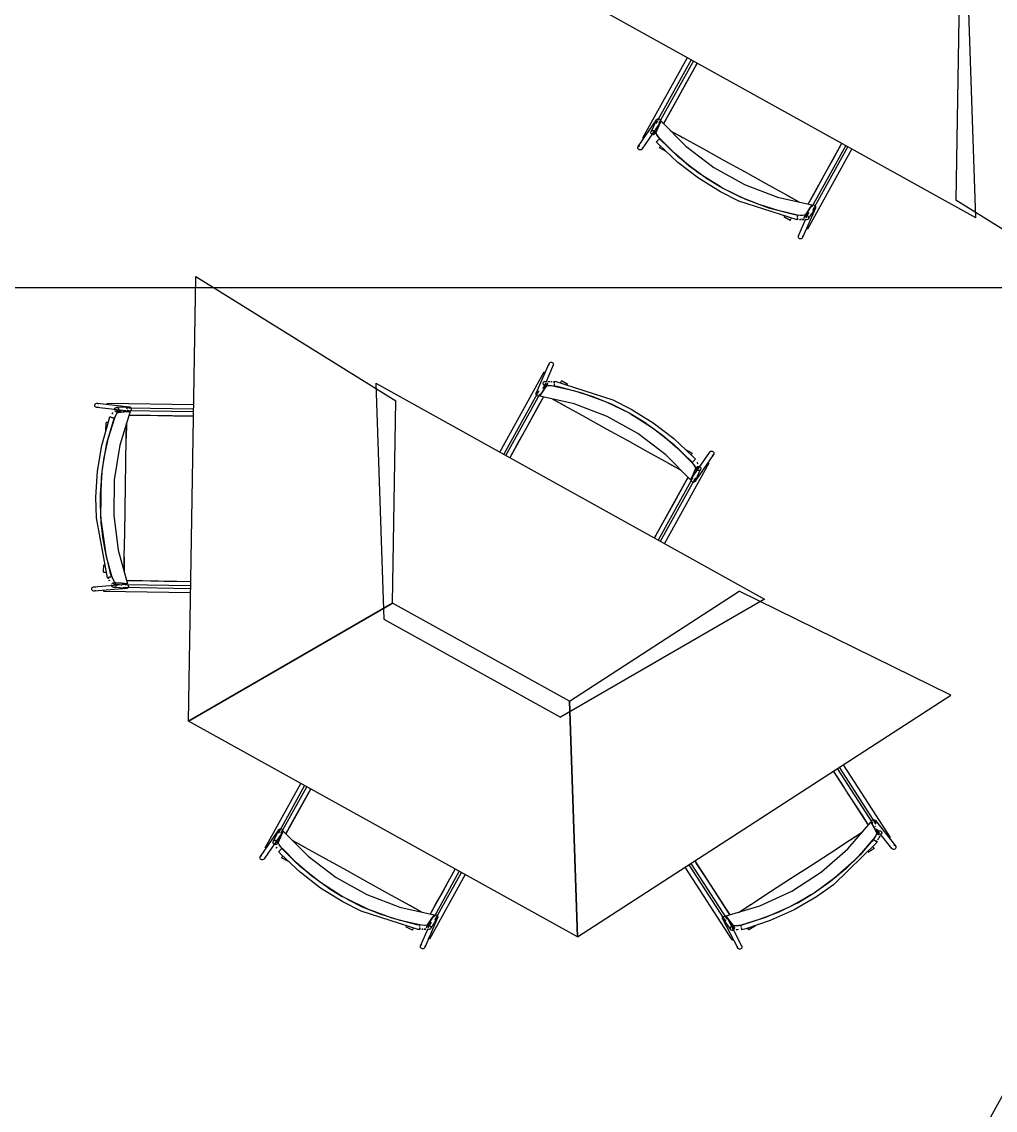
# Model space of a CAD drawing. Header units: metres. Extents: x 3.2 to 22.3, y 0.7 to 22.8.
# Drawn here: x 8.24 to 9.188, y 12.949 to 14.009 of the extents above; entities that cross this region are included whole.
import ezdxf

# ---------------------------------------------------------------- set-up
doc = ezdxf.new("R2010")
doc.units = ezdxf.units.M
for name, color, linetype in [('ARREDI', 9, 'Continuous'), ('PARETI_STRUTTURE', 7, 'Continuous'), ('PORTE_SCALE', 2, 'Continuous'), ('WAYFINDING_RIQUADRI', 7, 'Continuous')]:
    doc.layers.add(name, color=color, linetype=linetype)

msp = doc.modelspace()

# ---------------------------------------------------------------- linework, layer by layer
at = {"layer": 'ARREDI'}
for points in [[(9.352, 14.1468), (9.345, 13.7138), (9.15, 13.8351)], [(9.1697, 13.818), (8.7909, 14.0279), (8.9896, 14.1429)], [(9.1697, 13.818), (9.1618, 14.0474)], [(9.1532, 14.0319), (9.15, 13.8351)], [(8.8655, 13.9093), (8.8717, 13.9205), (8.8791, 13.9338), (8.8865, 13.9472), (8.8939, 13.9606), (8.8983, 13.9684)], [(8.8592, 13.9102), (8.8587, 13.9107), (8.8583, 13.9113), (8.8582, 13.912), (8.8583, 13.9128), (8.8586, 13.9132), (8.8586, 13.9132), (8.8587, 13.9134), (8.8593, 13.9139), (8.86, 13.9141)], [(8.86, 13.9141), (8.8608, 13.9141), (8.8614, 13.9138), (8.862, 13.9133), (8.8624, 13.9127), (8.8625, 13.9119)], [(8.8542, 13.8991), (8.8536, 13.8996), (8.8532, 13.9002), (8.8531, 13.9009), (8.8531, 13.901), (8.8532, 13.9016), (8.8533, 13.9018), (8.8536, 13.9023), (8.8542, 13.9027), (8.8549, 13.903)], [(8.8549, 13.903), (8.8557, 13.9029), (8.8564, 13.9027), (8.8569, 13.9022), (8.8573, 13.9016), (8.8574, 13.9008), (8.8574, 13.9008), (8.8573, 13.9001), (8.8572, 13.9), (8.8569, 13.8995)], [(8.8552, 13.8985), (8.8576, 13.904), (8.8582, 13.9053)], [(8.8582, 13.901), (8.8606, 13.9064), (8.863, 13.9118), (8.8871, 13.8875), (8.9144, 13.8668), (8.9444, 13.8502), (8.9764, 13.838), (9.0098, 13.8304), (9.0065, 13.8255), (9.0032, 13.8206), (9.0024, 13.8203), (9.0007, 13.8201), (8.9984, 13.8202), (8.996, 13.8206)], [(8.863, 13.9118), (8.8607, 13.9099)], [(8.8607, 13.9099), (8.863, 13.9118)], [(8.8717, 13.903), (8.884, 13.8962)], [(8.8717, 13.903), (8.8843, 13.896), (8.9044, 13.8849), (8.9246, 13.8737), (8.9448, 13.8625), (8.965, 13.8513), (8.9851, 13.8401), (8.9977, 13.8332)], [(8.8453, 13.8957), (8.8452, 13.8957), (8.8453, 13.8956), (8.8455, 13.8955), (8.846, 13.8952)], [(8.8466, 13.8949), (8.846, 13.8952)], [(8.8566, 13.8993), (8.8563, 13.899), (8.8556, 13.8988)], [(8.862, 13.8949), (8.8604, 13.8968), (8.8591, 13.8986), (8.8583, 13.9001), (8.8582, 13.901)], [(8.8619, 13.8949), (8.8603, 13.8968), (8.859, 13.8987), (8.8583, 13.9002), (8.8582, 13.901)], [(8.8585, 13.8921), (8.8583, 13.8919), (8.8583, 13.8919), (8.8584, 13.8919), (8.8586, 13.8921), (8.8594, 13.8929), (8.86, 13.8934), (8.8605, 13.8939)], [(8.8605, 13.8939), (8.861, 13.8943), (8.8614, 13.8946), (8.8615, 13.8948)], [(8.906, 13.8571), (8.8905, 13.8684), (8.8757, 13.8811), (8.862, 13.8949)], [(8.906, 13.8571), (8.8905, 13.8683), (8.8757, 13.881), (8.862, 13.8948)], [(8.8429, 13.8839), (8.8421, 13.8839), (8.8414, 13.8842), (8.8409, 13.8847), (8.8405, 13.8853), (8.8404, 13.8861), (8.8405, 13.8868), (8.8408, 13.8872), (8.8408, 13.8873), (8.8409, 13.8874), (8.8415, 13.8879), (8.8422, 13.8881)], [(8.8447, 13.886), (8.8446, 13.8852), (8.8443, 13.8848), (8.8443, 13.8848), (8.8442, 13.8846), (8.8436, 13.8841), (8.8429, 13.8839)], [(8.8624, 13.8879), (8.8621, 13.8872), (8.8618, 13.8867), (8.8615, 13.8862), (8.8614, 13.886)], [(9.0063, 13.8312), (9.0114, 13.8404), (9.0177, 13.8516), (9.0239, 13.8629), (9.0302, 13.8743), (9.0365, 13.8856), (9.0391, 13.8904)], [(8.9065, 13.8568), (8.9205, 13.8483)], [(8.9205, 13.8483), (8.9066, 13.8567)], [(8.9958, 13.8206), (8.9769, 13.8249), (8.9583, 13.8307), (8.9403, 13.838), (8.9254, 13.8455)], [(8.996, 13.8206), (8.977, 13.8249), (8.9584, 13.8307), (8.9403, 13.838), (8.9254, 13.8455)], [(8.9855, 13.84), (8.9977, 13.8332)], [(9.0095, 13.8282), (9.0098, 13.8305)], [(9.0096, 13.8296), (9.0102, 13.8301), (9.0108, 13.8304), (9.0116, 13.8304), (9.0123, 13.8302), (9.0129, 13.8297), (9.0133, 13.8291)], [(9.0133, 13.8291), (9.0135, 13.8284), (9.0134, 13.8276), (9.0133, 13.8274), (9.0133, 13.8274), (9.0131, 13.827), (9.0125, 13.8265), (9.0118, 13.8262), (9.0111, 13.8261)], [(8.9888, 13.8154), (8.9889, 13.8156), (8.9891, 13.8161), (8.9894, 13.8166), (8.9898, 13.8173)], [(8.9958, 13.8181), (8.9956, 13.8174), (8.9955, 13.8167)], [(8.9955, 13.8167), (8.9966, 13.8166)], [(8.9966, 13.8166), (8.9955, 13.8167)], [(8.9959, 13.8189), (8.996, 13.8195), (8.9961, 13.8199), (8.9961, 13.8202)], [(9.0032, 13.8206), (9.0024, 13.8203), (9.0008, 13.8201), (8.9985, 13.8202), (8.996, 13.8206)], [(9.0027, 13.8173), (9.0025, 13.818), (9.0026, 13.8187), (9.0028, 13.8193), (9.0029, 13.8194), (9.0034, 13.8199), (9.0041, 13.8202), (9.0048, 13.8202), (9.0056, 13.82), (9.0062, 13.8195), (9.0066, 13.8189)], [(9.0066, 13.8189), (9.0067, 13.8182), (9.0067, 13.8174), (9.0064, 13.8169), (9.0063, 13.8168), (9.0058, 13.8163), (9.0058, 13.8163), (9.0051, 13.816), (9.0044, 13.816), (9.0037, 13.8162), (9.0031, 13.8167)], [(9.0069, 13.8231), (9.006, 13.8217), (9.0036, 13.8181)], [(8.9954, 13.8162), (8.9954, 13.816), (8.9954, 13.8159), (8.9954, 13.8159)], [(8.9979, 13.8164), (8.999, 13.8164)], [(8.9993, 13.8163), (8.998, 13.8164)], [(9.0002, 13.8163), (9.0019, 13.8164)], [(9.0019, 13.8164), (9.0002, 13.8163)], [(9.0048, 13.8072), (9.0042, 13.8076)], [(9.0055, 13.8068), (9.0052, 13.807), (9.0048, 13.8072)], [(9.0055, 13.8068), (9.0055, 13.8068)], [(8.9968, 13.7986), (8.9966, 13.7993), (8.9967, 13.8001), (8.9968, 13.8003), (8.9968, 13.8003), (8.997, 13.8007), (8.9976, 13.8012)], [(9.0007, 13.8003), (9.0009, 13.7995), (9.0008, 13.7988), (9.0007, 13.7986), (9.0007, 13.7986), (9.0005, 13.7981), (8.9999, 13.7976), (8.9993, 13.7973), (8.9985, 13.7973), (8.9978, 13.7975), (8.9972, 13.798), (8.9968, 13.7986)], [(8.4028, 13.3279), (8.4098, 13.7609), (8.6048, 13.6396)], [(8.7541, 13.6745), (8.7539, 13.6752), (8.754, 13.6759), (8.7541, 13.6762), (8.7541, 13.6762), (8.7543, 13.6766), (8.7549, 13.6771), (8.7556, 13.6774), (8.7563, 13.6774), (8.757, 13.6772), (8.7576, 13.6768), (8.758, 13.6761)], [(8.758, 13.6761), (8.7582, 13.6754), (8.7581, 13.6747), (8.758, 13.6744), (8.758, 13.6744), (8.7578, 13.674), (8.7573, 13.6735)], [(8.7482, 13.6558), (8.7481, 13.6566), (8.7482, 13.6573), (8.7484, 13.6578), (8.7485, 13.658), (8.749, 13.6584), (8.749, 13.6584), (8.7497, 13.6587), (8.7504, 13.6587), (8.7512, 13.6585), (8.7517, 13.6581)], [(8.7493, 13.6679), (8.7493, 13.6679)], [(8.7494, 13.6679), (8.7496, 13.6677), (8.7501, 13.6675)], [(8.7501, 13.6675), (8.7506, 13.6672)], [(8.7529, 13.6583), (8.7546, 13.6584)], [(8.7546, 13.6584), (8.753, 13.6583)], [(8.7556, 13.6584), (8.7568, 13.6583)], [(8.7569, 13.6583), (8.7558, 13.6584)], [(8.7593, 13.658), (8.7582, 13.6581)], [(8.7582, 13.6581), (8.7593, 13.658)], [(8.7591, 13.6566), (8.7592, 13.6573), (8.7593, 13.658)], [(8.7594, 13.6585), (8.7594, 13.6588), (8.7594, 13.6588), (8.7594, 13.6588)], [(8.7661, 13.6593), (8.7659, 13.6591), (8.7657, 13.6587), (8.7654, 13.6581), (8.765, 13.6574)], [(8.5851, 13.6568), (8.9639, 13.4468), (8.7652, 13.3319)], [(8.5851, 13.6568), (8.593, 13.4273)], [(8.7415, 13.6456), (8.7413, 13.6463), (8.7414, 13.6471), (8.7415, 13.6473), (8.7415, 13.6473), (8.7417, 13.6477), (8.7423, 13.6482), (8.743, 13.6485), (8.7437, 13.6486)], [(8.8966, 13.5737), (8.8942, 13.5683), (8.8918, 13.5629), (8.8677, 13.5872), (8.8404, 13.6079), (8.8105, 13.6246), (8.7784, 13.6368), (8.745, 13.6443), (8.7483, 13.6492), (8.7516, 13.6541), (8.7524, 13.6545), (8.7541, 13.6546), (8.7564, 13.6545), (8.7588, 13.6541)], [(8.7479, 13.6516), (8.7488, 13.653), (8.7513, 13.6566)], [(8.7522, 13.6574), (8.7523, 13.6567), (8.7523, 13.656), (8.752, 13.6555), (8.7519, 13.6553), (8.7514, 13.6548), (8.7507, 13.6545), (8.75, 13.6545), (8.7493, 13.6547), (8.7487, 13.6552), (8.7482, 13.6558)], [(8.7516, 13.6541), (8.7524, 13.6545), (8.754, 13.6546), (8.7563, 13.6545), (8.7588, 13.6541)], [(8.7589, 13.6559), (8.7588, 13.6552), (8.7587, 13.6548), (8.7587, 13.6546)], [(8.7588, 13.6541), (8.7778, 13.6498), (8.7964, 13.644), (8.8145, 13.6367), (8.8294, 13.6292)], [(8.759, 13.6541), (8.7779, 13.6498), (8.7965, 13.644), (8.8145, 13.6367), (8.8294, 13.6292)], [(8.312, 13.6339), (8.3116, 13.6346), (8.3115, 13.6354), (8.3117, 13.6361), (8.3121, 13.6367), (8.3127, 13.6372), (8.3134, 13.6374), (8.3139, 13.6374), (8.3142, 13.6374), (8.3149, 13.637), (8.3154, 13.6365)], [(8.3235, 13.6374), (8.3235, 13.6374), (8.3235, 13.6371), (8.3234, 13.6365)], [(8.3234, 13.6359), (8.3234, 13.6365)], [(8.6016, 13.4428), (8.6048, 13.6397)], [(8.7485, 13.6435), (8.7434, 13.6344), (8.7372, 13.6231), (8.7309, 13.6118), (8.7246, 13.6005), (8.7183, 13.5892), (8.7157, 13.5844)], [(8.7452, 13.6451), (8.7447, 13.6446), (8.744, 13.6443), (8.7432, 13.6443), (8.7425, 13.6445), (8.7419, 13.645), (8.7415, 13.6456)], [(8.7453, 13.6465), (8.745, 13.6443)], [(8.7692, 13.6348), (8.7572, 13.6415)], [(8.8831, 13.5717), (8.8705, 13.5787), (8.8504, 13.5898), (8.8302, 13.601), (8.81, 13.6122), (8.7898, 13.6234), (8.7697, 13.6346), (8.7572, 13.6415)], [(8.3152, 13.6338), (8.3146, 13.6333), (8.3139, 13.6331), (8.3134, 13.6331), (8.3132, 13.6331), (8.3125, 13.6334), (8.312, 13.6339)], [(8.3343, 13.6285), (8.3402, 13.6289), (8.3461, 13.6293), (8.3359, 13.5966), (8.3305, 13.5628), (8.33, 13.5285), (8.3343, 13.4945), (8.3434, 13.4615), (8.3375, 13.4621), (8.3316, 13.4627), (8.3309, 13.4633), (8.33, 13.4647), (8.329, 13.4668), (8.3282, 13.4691)], [(8.329, 13.6281), (8.3284, 13.6269)], [(8.3284, 13.627), (8.329, 13.6281)], [(8.3306, 13.6223), (8.3315, 13.6246), (8.3326, 13.6266), (8.3335, 13.628), (8.3343, 13.6285)], [(8.3306, 13.6223), (8.3316, 13.6247), (8.3326, 13.6267), (8.3336, 13.628), (8.3343, 13.6285)], [(8.3307, 13.6311), (8.3308, 13.6319), (8.3312, 13.6325), (8.3318, 13.6329), (8.3319, 13.633), (8.3325, 13.6332), (8.3327, 13.6332), (8.3332, 13.6331), (8.3339, 13.6328), (8.3345, 13.6323)], [(8.3307, 13.63), (8.3366, 13.6304), (8.338, 13.6305)], [(8.3345, 13.6323), (8.3348, 13.6316), (8.3349, 13.6309), (8.3347, 13.6301), (8.3343, 13.6295), (8.3338, 13.6291), (8.3337, 13.6291), (8.3331, 13.6288), (8.3329, 13.6288), (8.3323, 13.6289), (8.3316, 13.6292)], [(8.3347, 13.6304), (8.3347, 13.6304)], [(8.3428, 13.6319), (8.343, 13.6326), (8.3434, 13.6332), (8.344, 13.6337), (8.3447, 13.6339), (8.3452, 13.6339), (8.3452, 13.6339), (8.3455, 13.6339), (8.3462, 13.6336), (8.3467, 13.6331)], [(8.3461, 13.6293), (8.3433, 13.6305)], [(8.3433, 13.6305), (8.3461, 13.6293)], [(8.345, 13.6259), (8.3578, 13.6257), (8.3731, 13.6255), (8.3884, 13.6252), (8.4036, 13.625), (8.4076, 13.6249)], [(8.3467, 13.6331), (8.347, 13.6324), (8.3471, 13.6316), (8.3469, 13.6309), (8.3465, 13.6303), (8.3459, 13.6298)], [(8.8343, 13.6265), (8.8482, 13.618)], [(8.8483, 13.618), (8.8343, 13.6265)], [(8.318, 13.5656), (8.3207, 13.5847), (8.3249, 13.6037), (8.3306, 13.6223)], [(8.318, 13.5656), (8.3207, 13.5846), (8.3249, 13.6036), (8.3306, 13.6222)], [(8.3247, 13.6186), (8.324, 13.6186), (8.3233, 13.6186), (8.3228, 13.6186), (8.3225, 13.6186)], [(8.3291, 13.6231), (8.3284, 13.6233), (8.3277, 13.6236), (8.3271, 13.6238), (8.3266, 13.624), (8.3263, 13.6241), (8.3263, 13.6241), (8.3263, 13.6241), (8.3265, 13.624)], [(8.3303, 13.6226), (8.3301, 13.6227), (8.3297, 13.6228), (8.3291, 13.6231)], [(8.3401, 13.4735), (8.3403, 13.4878), (8.3407, 13.5108), (8.341, 13.5339), (8.3414, 13.557), (8.3418, 13.5801), (8.3421, 13.6031), (8.3424, 13.6175)], [(8.3424, 13.6175), (8.3422, 13.6035)], [(8.8488, 13.6177), (8.8643, 13.6064), (8.8791, 13.5937), (8.8928, 13.5799)], [(8.8488, 13.6176), (8.8644, 13.6063), (8.8792, 13.5937), (8.8929, 13.5798)], [(8.8924, 13.5868), (8.8927, 13.5875), (8.8931, 13.5881), (8.8933, 13.5885), (8.8934, 13.5887)], [(8.9101, 13.5888), (8.9103, 13.5895), (8.9105, 13.5899), (8.9105, 13.5899), (8.9106, 13.5901), (8.9112, 13.5906), (8.9119, 13.5908)], [(8.9119, 13.5908), (8.9127, 13.5908), (8.9134, 13.5905), (8.9139, 13.59), (8.9143, 13.5894), (8.9144, 13.5887), (8.9143, 13.5879), (8.9141, 13.5875), (8.9141, 13.5875), (8.9139, 13.5873), (8.9133, 13.5868), (8.9126, 13.5866)], [(8.8831, 13.5717), (8.8709, 13.5785)], [(8.8929, 13.5798), (8.8944, 13.578), (8.8957, 13.5761), (8.8965, 13.5746), (8.8966, 13.5737)], [(8.8929, 13.5798), (8.8945, 13.5779), (8.8958, 13.576), (8.8966, 13.5745), (8.8967, 13.5737)], [(8.8943, 13.5808), (8.8938, 13.5804), (8.8935, 13.5801), (8.8933, 13.5799)], [(8.8963, 13.5826), (8.8965, 13.5828), (8.8965, 13.5828), (8.8965, 13.5828), (8.8962, 13.5826), (8.8954, 13.5818), (8.8948, 13.5813), (8.8943, 13.5808)], [(8.8996, 13.5762), (8.8972, 13.5708), (8.8966, 13.5695)], [(8.8999, 13.5718), (8.8992, 13.5718), (8.8984, 13.572), (8.8979, 13.5725), (8.8975, 13.5732), (8.8974, 13.5739), (8.8974, 13.5739), (8.8975, 13.5746), (8.8976, 13.5747), (8.8979, 13.5752), (8.8985, 13.5757), (8.8992, 13.5759)], [(8.8987, 13.5786), (8.898, 13.5796)], [(8.898, 13.5796), (8.8988, 13.5785)], [(8.9006, 13.5756), (8.9012, 13.5752), (8.9016, 13.5745), (8.9017, 13.5738), (8.9017, 13.5737), (8.9016, 13.5731), (8.9015, 13.5729), (8.9012, 13.5725), (8.9006, 13.572), (8.8999, 13.5718)], [(8.9082, 13.5798), (8.9088, 13.5795)], [(8.9096, 13.5791), (8.9096, 13.5791), (8.9095, 13.5791), (8.9093, 13.5792), (8.9088, 13.5795)], [(8.318, 13.565), (8.317, 13.5487)], [(8.3281, 13.4692), (8.323, 13.4879), (8.3174, 13.5264), (8.318, 13.565)], [(8.8893, 13.5654), (8.8831, 13.5543), (8.8757, 13.5409), (8.8683, 13.5275), (8.8609, 13.5142), (8.8566, 13.5064)], [(8.8918, 13.5629), (8.8941, 13.5648)], [(8.8941, 13.5648), (8.8918, 13.5629)], [(8.8948, 13.5606), (8.8941, 13.5606), (8.8934, 13.5609), (8.8928, 13.5614), (8.8924, 13.5621), (8.8923, 13.5628)], [(8.8956, 13.5646), (8.8961, 13.5641), (8.8965, 13.5634), (8.8966, 13.5627), (8.8965, 13.5619), (8.8963, 13.5615), (8.8963, 13.5615), (8.8961, 13.5613), (8.8955, 13.5608), (8.8948, 13.5606)], [(8.3282, 13.4691), (8.323, 13.4878), (8.3194, 13.507), (8.3174, 13.5264), (8.317, 13.5431)], [(8.3403, 13.4874), (8.3401, 13.4735)], [(8.3201, 13.473), (8.3202, 13.473)], [(8.3202, 13.473), (8.3204, 13.473), (8.3209, 13.473), (8.3216, 13.473), (8.3223, 13.473)], [(8.3266, 13.4683), (8.3259, 13.4681), (8.3252, 13.4679), (8.3245, 13.4677), (8.3241, 13.4675), (8.3238, 13.4674)], [(8.3249, 13.4666), (8.3245, 13.4677)], [(8.3245, 13.4676), (8.3249, 13.4666)], [(8.3266, 13.4683), (8.3272, 13.4685), (8.3276, 13.4687), (8.3279, 13.4687)], [(8.3316, 13.4627), (8.3309, 13.4632), (8.33, 13.4646), (8.329, 13.4666), (8.3281, 13.4691)], [(8.3125, 13.4553), (8.3119, 13.4548), (8.3112, 13.4545), (8.311, 13.4545), (8.3105, 13.4545), (8.3097, 13.4548), (8.3092, 13.4552), (8.3088, 13.4559), (8.3086, 13.4566), (8.3087, 13.4573), (8.3091, 13.458)], [(8.3091, 13.458), (8.3097, 13.4585), (8.3104, 13.4588), (8.3106, 13.4588), (8.3111, 13.4588), (8.3118, 13.4585), (8.3124, 13.4581)], [(8.3254, 13.4654), (8.3259, 13.4644)], [(8.3259, 13.4642), (8.3254, 13.4653)], [(8.3316, 13.4589), (8.3311, 13.4584), (8.3304, 13.4581), (8.3298, 13.4581), (8.3297, 13.4581), (8.329, 13.4583), (8.329, 13.4584), (8.3284, 13.4588), (8.328, 13.4595), (8.3279, 13.4602), (8.328, 13.461)], [(8.3284, 13.4616), (8.3289, 13.4621), (8.3296, 13.4624), (8.3302, 13.4624), (8.3304, 13.4624), (8.331, 13.4622), (8.331, 13.4622), (8.3316, 13.4617), (8.332, 13.4611), (8.3321, 13.4603), (8.332, 13.4596), (8.3316, 13.4589)], [(8.3355, 13.4606), (8.3338, 13.4608), (8.3296, 13.4612)], [(8.332, 13.4627), (8.332, 13.4622)], [(8.3371, 13.4605), (8.338, 13.4604)], [(8.3438, 13.4578), (8.3433, 13.4573), (8.3426, 13.457), (8.3423, 13.457), (8.3418, 13.457), (8.3411, 13.4572), (8.3406, 13.4577), (8.3402, 13.4583)], [(8.3412, 13.4607), (8.3434, 13.4615)], [(8.3424, 13.4649), (8.3528, 13.4648), (8.3787, 13.4643), (8.3916, 13.4641), (8.4046, 13.4639)], [(8.3425, 13.4613), (8.3432, 13.461), (8.3438, 13.4606), (8.3442, 13.4599), (8.3443, 13.4592), (8.3442, 13.4584), (8.3438, 13.4578)], [(8.3205, 13.455), (8.3205, 13.4557)], [(8.3205, 13.4542), (8.3205, 13.4542), (8.3205, 13.4545), (8.3205, 13.455)], [(8.7738, 13.3474), (8.939, 13.4544)], [(8.7816, 13.1179), (9.1452, 13.3533), (8.939, 13.4544)], [(8.7816, 13.1179), (8.4028, 13.3279), (8.6016, 13.4428)], [(8.7738, 13.3474), (8.6016, 13.4428), (8.4028, 13.3279)], [(8.593, 13.4273), (8.7652, 13.3319)], [(9.065, 13.2268), (9.0594, 13.2356), (9.0523, 13.2464), (9.0453, 13.2573), (9.0383, 13.2681), (9.0312, 13.279)], [(8.4976, 13.2183), (8.5038, 13.2295), (8.5112, 13.2428), (8.5186, 13.2562), (8.5218, 13.2619)], [(8.4914, 13.2192), (8.4908, 13.2197), (8.4904, 13.2203), (8.4903, 13.2211), (8.4905, 13.2218), (8.4907, 13.2222), (8.4907, 13.2222), (8.4908, 13.2224), (8.4914, 13.2229), (8.4921, 13.2231)], [(8.4921, 13.2231), (8.4929, 13.2231), (8.4936, 13.2228), (8.4941, 13.2223), (8.4945, 13.2217), (8.4946, 13.2209)], [(8.9337, 13.1289), (8.9301, 13.1336), (8.9265, 13.1383), (8.9593, 13.1481), (8.9904, 13.1624), (9.0191, 13.1811), (9.045, 13.2036), (9.0673, 13.2295), (9.0701, 13.2243), (9.0729, 13.2191), (9.0728, 13.2182), (9.0722, 13.2166), (9.071, 13.2147), (9.0695, 13.2127)], [(9.0692, 13.2282), (9.0673, 13.2295)], [(9.068, 13.2289), (9.0678, 13.2297), (9.0679, 13.2304), (9.0682, 13.2311), (9.0687, 13.2316), (9.0694, 13.2319), (9.0702, 13.232)], [(9.0702, 13.232), (9.0709, 13.2318), (9.0715, 13.2314), (9.0717, 13.2312), (9.0717, 13.2312), (9.0719, 13.2308), (9.0721, 13.2301), (9.0721, 13.2293), (9.0717, 13.2286), (9.0712, 13.2281)], [(9.0717, 13.2249), (9.0713, 13.2257)], [(9.0725, 13.2235), (9.0732, 13.222), (9.0753, 13.2182)], [(8.4873, 13.2075), (8.4897, 13.213), (8.4903, 13.2143)], [(8.4903, 13.21), (8.4927, 13.2154), (8.4951, 13.2208), (8.5192, 13.1965), (8.5465, 13.1758), (8.5765, 13.1592), (8.6085, 13.147), (8.6419, 13.1395), (8.6386, 13.1345), (8.6353, 13.1296), (8.6345, 13.1293), (8.6328, 13.1291), (8.6305, 13.1292), (8.6281, 13.1296)], [(8.4951, 13.2208), (8.4928, 13.2189)], [(8.4928, 13.2189), (8.4951, 13.2208)], [(8.9384, 13.1418), (8.9504, 13.1496), (8.9697, 13.1621), (8.9891, 13.1747), (9.0085, 13.1872), (9.0279, 13.1998), (9.0472, 13.2123), (9.0592, 13.2201)], [(9.0695, 13.2127), (9.0568, 13.1979), (9.0429, 13.1843), (9.0279, 13.1718), (9.0143, 13.1621)], [(9.0694, 13.2126), (9.0567, 13.1979), (9.0429, 13.1842), (9.0279, 13.1718), (9.0143, 13.1621)], [(9.0475, 13.2125), (9.0592, 13.2201)], [(9.0729, 13.2191), (9.0728, 13.2182), (9.0722, 13.2167), (9.0711, 13.2147), (9.0695, 13.2127)], [(9.07, 13.2126), (9.0701, 13.2125), (9.0705, 13.2122), (9.071, 13.2118)], [(9.0756, 13.217), (9.0749, 13.2172), (9.0742, 13.2176), (9.0739, 13.2181), (9.0738, 13.2182), (9.0736, 13.2189), (9.0737, 13.2197), (9.074, 13.2203), (9.0746, 13.2208), (9.0753, 13.2212), (9.076, 13.2212)], [(9.0741, 13.2124), (9.0748, 13.2136)], [(9.0748, 13.2136), (9.0742, 13.2125)], [(9.0753, 13.2144), (9.076, 13.2159)], [(9.076, 13.2159), (9.0753, 13.2144)], [(9.076, 13.2212), (9.0767, 13.221), (9.0773, 13.2206), (9.0777, 13.2202), (9.0778, 13.22), (9.0779, 13.2194), (9.0779, 13.2193), (9.0779, 13.2186), (9.0775, 13.2179), (9.077, 13.2174), (9.0763, 13.2171)], [(9.0854, 13.2141), (9.0849, 13.2138)], [(9.0861, 13.2146), (9.0862, 13.2146), (9.0859, 13.2144), (9.0854, 13.2141)], [(8.4774, 13.2047), (8.4774, 13.2047), (8.4774, 13.2047), (8.4777, 13.2045), (8.4781, 13.2042)], [(8.4787, 13.2039), (8.4781, 13.2043)], [(8.4863, 13.2081), (8.4857, 13.2086), (8.4853, 13.2092), (8.4852, 13.2099), (8.4852, 13.21), (8.4854, 13.2107), (8.4854, 13.2108), (8.4857, 13.2113), (8.4863, 13.2117), (8.487, 13.212)], [(8.487, 13.212), (8.4878, 13.212), (8.4885, 13.2117), (8.4891, 13.2112), (8.4894, 13.2106), (8.4895, 13.2098), (8.4895, 13.2098), (8.4894, 13.2091), (8.4894, 13.209), (8.489, 13.2085), (8.4885, 13.208), (8.4877, 13.2078)], [(8.4882, 13.2052), (8.4889, 13.2042)], [(8.4889, 13.2042), (8.4882, 13.2052)], [(8.4941, 13.2039), (8.4925, 13.2058), (8.4912, 13.2077), (8.4904, 13.2092), (8.4903, 13.21)], [(8.4941, 13.2039), (8.4924, 13.2059), (8.4911, 13.2077), (8.4904, 13.2092), (8.4903, 13.21)], [(8.4906, 13.2011), (8.4905, 13.2009), (8.4904, 13.2009), (8.4905, 13.2009), (8.4907, 13.2011), (8.4916, 13.2019), (8.4921, 13.2024), (8.4927, 13.2029)], [(8.4927, 13.2029), (8.4931, 13.2033), (8.4935, 13.2036), (8.4936, 13.2038)], [(8.5381, 13.1661), (8.5226, 13.1774), (8.5078, 13.1901), (8.4941, 13.2039)], [(8.5382, 13.1661), (8.5226, 13.1773), (8.5079, 13.19), (8.4942, 13.2038)], [(8.5038, 13.212), (8.5161, 13.2052)], [(8.5039, 13.212), (8.5164, 13.205), (8.5365, 13.1939), (8.5567, 13.1827), (8.5769, 13.1715), (8.5971, 13.1603), (8.6173, 13.1491), (8.6298, 13.1422)], [(9.0695, 13.2057), (9.0699, 13.205), (9.0703, 13.2045), (9.0706, 13.2041), (9.0707, 13.2039)], [(9.0733, 13.21), (9.0731, 13.2102), (9.0727, 13.2105), (9.0722, 13.2109), (9.071, 13.2118)], [(9.0727, 13.2105), (9.0733, 13.2113)], [(9.0733, 13.2113), (9.0727, 13.2105)], [(9.0733, 13.21), (9.0734, 13.21)], [(9.0893, 13.203), (9.0886, 13.2032), (9.088, 13.2036), (9.0878, 13.2038), (9.0878, 13.2038), (9.0875, 13.2042), (9.0874, 13.205)], [(9.0897, 13.2073), (9.0904, 13.2071), (9.091, 13.2067), (9.0912, 13.2065), (9.0912, 13.2065), (9.0915, 13.2061), (9.0917, 13.2054), (9.0916, 13.2046), (9.0913, 13.2039), (9.0907, 13.2034), (9.0901, 13.2031), (9.0893, 13.203)], [(8.475, 13.1929), (8.4743, 13.1929), (8.4736, 13.1932), (8.473, 13.1937), (8.4726, 13.1943), (8.4725, 13.1951), (8.4726, 13.1958), (8.4729, 13.1962), (8.4729, 13.1963), (8.473, 13.1965), (8.4736, 13.1969), (8.4743, 13.1971)], [(8.4768, 13.195), (8.4767, 13.1942), (8.4764, 13.1938), (8.4764, 13.1938), (8.4763, 13.1936), (8.4757, 13.1931), (8.475, 13.1929)], [(8.4946, 13.1969), (8.4942, 13.1962), (8.4939, 13.1957), (8.4936, 13.1952), (8.4935, 13.195)], [(8.8958, 13.1918), (8.898, 13.1885), (8.9063, 13.1757), (8.9146, 13.1628), (8.9229, 13.15), (8.9298, 13.1393)], [(8.6385, 13.1402), (8.6435, 13.1494), (8.6498, 13.1606), (8.656, 13.172), (8.6623, 13.1833)], [(8.5387, 13.1658), (8.5526, 13.1573)], [(8.5526, 13.1573), (8.5387, 13.1657)], [(8.628, 13.1296), (8.609, 13.1339), (8.5905, 13.1397), (8.5724, 13.147), (8.5578, 13.1544)], [(8.6281, 13.1296), (8.6091, 13.1339), (8.5905, 13.1397), (8.5725, 13.147), (8.5578, 13.1544)], [(8.6176, 13.149), (8.6298, 13.1422)], [(8.9383, 13.1418), (8.9501, 13.1494)], [(8.995, 13.1505), (8.9777, 13.1421), (8.9595, 13.135), (8.9409, 13.1294)], [(8.995, 13.1505), (8.9778, 13.1421), (8.9596, 13.135), (8.941, 13.1294)], [(8.9955, 13.1508), (9.0096, 13.1591)], [(9.0096, 13.1591), (8.9956, 13.1508)], [(8.6416, 13.1372), (8.6419, 13.1395)], [(8.6417, 13.1386), (8.6423, 13.1391), (8.643, 13.1394), (8.6437, 13.1394), (8.6444, 13.1392), (8.645, 13.1387), (8.6455, 13.1381)], [(8.628, 13.1279), (8.6281, 13.1285), (8.6282, 13.129), (8.6282, 13.1292)], [(8.6353, 13.1296), (8.6345, 13.1293), (8.6329, 13.1291), (8.6306, 13.1292), (8.6281, 13.1296)], [(8.6348, 13.1263), (8.6346, 13.127), (8.6347, 13.1278), (8.6349, 13.1283), (8.635, 13.1284), (8.6355, 13.1289), (8.6362, 13.1292), (8.637, 13.1292), (8.6377, 13.129), (8.6383, 13.1285), (8.6387, 13.1279)], [(8.6387, 13.1279), (8.6389, 13.1272), (8.6388, 13.1264), (8.6385, 13.1259), (8.6385, 13.1258), (8.638, 13.1253), (8.6379, 13.1253), (8.6372, 13.125), (8.6365, 13.125), (8.6358, 13.1252), (8.6352, 13.1257)], [(8.639, 13.1321), (8.6381, 13.1307), (8.6357, 13.1271)], [(8.6454, 13.1381), (8.6456, 13.1374), (8.6455, 13.1367), (8.6454, 13.1364), (8.6454, 13.1364), (8.6452, 13.136), (8.6447, 13.1355), (8.644, 13.1352), (8.6432, 13.1352)], [(8.9261, 13.1342), (8.9254, 13.1339), (8.9247, 13.1339), (8.924, 13.1341), (8.9234, 13.1346), (8.9231, 13.135), (8.9231, 13.135), (8.923, 13.1352), (8.9229, 13.136), (8.923, 13.1367)], [(8.923, 13.1367), (8.9234, 13.1374), (8.924, 13.1378), (8.9247, 13.1381), (8.9254, 13.1381), (8.9261, 13.1379), (8.9267, 13.1374)], [(8.9265, 13.1383), (8.9271, 13.1353)], [(8.9271, 13.1353), (8.9265, 13.1383)], [(8.93, 13.131), (8.9309, 13.1298), (8.9345, 13.1251)], [(8.9305, 13.127), (8.9308, 13.1276), (8.9314, 13.1281), (8.9321, 13.1284), (8.9328, 13.1284), (8.9335, 13.1282), (8.9335, 13.1282), (8.9341, 13.1277), (8.9342, 13.1276), (8.9345, 13.1271), (8.9346, 13.1264)], [(8.9409, 13.1294), (8.9385, 13.1289), (8.9362, 13.1286), (8.9345, 13.1286), (8.9337, 13.1289)], [(8.9409, 13.1294), (8.9384, 13.1288), (8.9361, 13.1286), (8.9345, 13.1286), (8.9337, 13.1289)], [(8.9411, 13.1277), (8.941, 13.1283), (8.9408, 13.1287), (8.9408, 13.129)], [(8.6209, 13.1244), (8.621, 13.1246), (8.6212, 13.1251), (8.6216, 13.1256), (8.6219, 13.1263)], [(8.6276, 13.1253), (8.6275, 13.125), (8.6275, 13.1249), (8.6275, 13.1249)], [(8.6279, 13.1271), (8.6278, 13.1264), (8.6276, 13.1258)], [(8.6287, 13.1256), (8.6276, 13.1257)], [(8.6277, 13.1258), (8.6287, 13.1256)], [(8.63, 13.1254), (8.6311, 13.1254)], [(8.6314, 13.1253), (8.6301, 13.1254)], [(8.6323, 13.1253), (8.634, 13.1254)], [(8.634, 13.1254), (8.6324, 13.1253)], [(8.9335, 13.1245), (8.9328, 13.1242), (8.9321, 13.1242), (8.9314, 13.1244), (8.9314, 13.1244), (8.9308, 13.1249), (8.9307, 13.125), (8.9305, 13.1255), (8.9303, 13.1262), (8.9305, 13.127)], [(8.9382, 13.125), (8.937, 13.1248), (8.9361, 13.1248)], [(8.9382, 13.125), (8.9369, 13.1248)], [(8.9418, 13.125), (8.9418, 13.1248), (8.9418, 13.1248), (8.9418, 13.1248), (8.9417, 13.1251), (8.9416, 13.1256), (8.9415, 13.1262), (8.9413, 13.127)], [(8.9485, 13.1247), (8.9483, 13.1249), (8.9481, 13.1253), (8.9477, 13.1259), (8.9473, 13.1265)], [(8.6289, 13.1076), (8.6287, 13.1083), (8.6288, 13.1091), (8.6289, 13.1093), (8.6289, 13.1093), (8.6291, 13.1097), (8.6297, 13.1102), (8.63, 13.1104)], [(8.6329, 13.1093), (8.633, 13.1085), (8.6329, 13.1078), (8.6329, 13.1076), (8.6329, 13.1076), (8.6326, 13.1071), (8.6321, 13.1066), (8.6314, 13.1063), (8.6306, 13.1063), (8.6299, 13.1065), (8.6293, 13.107), (8.6289, 13.1076)], [(8.6369, 13.1163), (8.6363, 13.1166)], [(8.6376, 13.1159), (8.6373, 13.116), (8.6369, 13.1162)], [(8.6376, 13.1158), (8.6376, 13.1158)], [(8.9323, 13.115), (8.9324, 13.115)], [(8.9324, 13.115), (8.9326, 13.1152), (8.9331, 13.1155)], [(8.9336, 13.1158), (8.9331, 13.1155)], [(8.9416, 13.1074), (8.9413, 13.1067), (8.9407, 13.1062), (8.94, 13.106), (8.9392, 13.106), (8.9385, 13.1062), (8.9379, 13.1067), (8.9377, 13.1071), (8.9377, 13.1071), (8.9376, 13.1073), (8.9374, 13.108), (8.9376, 13.1088)], [(8.9406, 13.11), (8.9412, 13.1095), (8.9415, 13.1091), (8.9415, 13.1091), (8.9416, 13.1088), (8.9417, 13.1081), (8.9416, 13.1074)]]:
    msp.add_lwpolyline(points, dxfattribs=at)
for points in [[(9.7923, 13.37), (9.4186, 12.6959), (9.1346, 12.8533), (9.398, 13.3285)], [(8.7738, 13.3474), (8.7816, 13.1179)]]:
    msp.add_lwpolyline(points, close=True, dxfattribs=at)
at = {"layer": 'PARETI_STRUTTURE'}
for points in [[(8.8452, 13.8957), (8.8886, 13.9738)], [(8.8923, 13.9717), (8.8596, 13.9126)], [(8.8611, 13.9102), (8.8945, 13.9705)], [(8.8983, 13.9684), (8.8655, 13.9093)], [(8.8408, 13.8872), (8.8586, 13.9132)], [(8.8583, 13.9124), (8.8533, 13.9018)], [(8.8595, 13.9124), (8.858, 13.9098)], [(8.8621, 13.9108), (8.8443, 13.8848)], [(8.8571, 13.9031), (8.8576, 13.9039)], [(8.8622, 13.9106), (8.8622, 13.9104), (8.8621, 13.9103), (8.8621, 13.9102), (8.862, 13.9101), (8.862, 13.91), (8.8619, 13.9099), (8.8619, 13.9097), (8.8618, 13.9096), (8.8617, 13.9095), (8.8617, 13.9094), (8.8616, 13.9093), (8.8616, 13.9091), (8.8615, 13.909), (8.8614, 13.9089), (8.8614, 13.9088), (8.8613, 13.9087), (8.8613, 13.9085), (8.8612, 13.9084), (8.8612, 13.9083), (8.8611, 13.9082), (8.8611, 13.9081), (8.861, 13.908), (8.8609, 13.9078), (8.8608, 13.9076), (8.8608, 13.9075), (8.8607, 13.9074), (8.8607, 13.9072), (8.8606, 13.9071), (8.8606, 13.907), (8.8605, 13.9069), (8.8604, 13.9068), (8.8604, 13.9066), (8.8603, 13.9065), (8.8603, 13.9064), (8.8602, 13.9063), (8.8602, 13.9062), (8.8601, 13.9061), (8.86, 13.9058), (8.8599, 13.9057), (8.8599, 13.9056), (8.8598, 13.9055), (8.8598, 13.9053), (8.8597, 13.9052), (8.8597, 13.9051), (8.8596, 13.905), (8.8595, 13.9049), (8.8595, 13.9048), (8.8594, 13.9045), (8.8593, 13.9044), (8.8593, 13.9043), (8.8592, 13.9042), (8.8592, 13.904), (8.8591, 13.9039), (8.859, 13.9038), (8.859, 13.9037), (8.8589, 13.9036), (8.8589, 13.9035), (8.8588, 13.9033), (8.8588, 13.9032), (8.8587, 13.903), (8.8586, 13.9029), (8.8585, 13.9027), (8.8585, 13.9026), (8.8584, 13.9025), (8.8584, 13.9024), (8.8583, 13.9023), (8.8583, 13.9021), (8.8582, 13.902), (8.8581, 13.9019), (8.8581, 13.9018), (8.858, 13.9017), (8.8579, 13.9014), (8.8579, 13.9013), (8.8578, 13.9012), (8.8578, 13.9011), (8.8577, 13.901), (8.8576, 13.9008), (8.8576, 13.9007), (8.8575, 13.9006), (8.8575, 13.9005), (8.8574, 13.9004), (8.8574, 13.9002), (8.8573, 13.9001), (8.8573, 13.9), (8.8572, 13.9)], [(8.9208, 13.8431), (8.8994, 13.8564), (8.8793, 13.8718), (8.8609, 13.8892), (8.8583, 13.8919)], [(8.9229, 13.8469), (8.9204, 13.8483), (8.8993, 13.8618), (8.8796, 13.8773), (8.8616, 13.8948)], [(8.8681, 13.8823), (8.8614, 13.886)], [(9.0488, 13.885), (9.0055, 13.8068)], [(9.0063, 13.8312), (9.0391, 13.8904)], [(9.0429, 13.8883), (9.0097, 13.8285)], [(9.0107, 13.8252), (9.045, 13.8871)], [(8.9954, 13.8159), (8.9389, 13.834), (8.9208, 13.8431)], [(8.9961, 13.8202), (8.9932, 13.8208), (8.969, 13.8271), (8.9455, 13.8358), (8.9229, 13.8469)], [(9.0133, 13.8274), (9.0007, 13.7986)], [(9.0091, 13.8291), (9.0028, 13.8193)], [(9.0089, 13.8282), (9.0094, 13.8291)], [(8.9887, 13.8154), (8.9825, 13.8188)], [(8.9968, 13.8003), (9.0041, 13.817)], [(9.0045, 13.8179), (9.0064, 13.8223)], [(9.0056, 13.821), (9.0051, 13.8201)], [(8.7415, 13.6473), (8.7541, 13.6762)], [(8.758, 13.6744), (8.7508, 13.6577)], [(8.706, 13.5898), (8.7493, 13.6679)], [(8.7594, 13.6588), (8.8159, 13.6407), (8.834, 13.6316)], [(8.7661, 13.6594), (8.7723, 13.6559)], [(8.7441, 13.6496), (8.7098, 13.5877)], [(8.7457, 13.6456), (8.752, 13.6554)], [(8.7504, 13.6568), (8.7484, 13.6524)], [(8.7493, 13.6538), (8.7498, 13.6547)], [(8.7587, 13.6545), (8.7616, 13.6539), (8.7859, 13.6476), (8.8094, 13.6389), (8.8319, 13.6279)], [(8.3139, 13.6374), (8.3452, 13.6339)], [(8.3235, 13.6374), (8.4078, 13.636)], [(8.7119, 13.5865), (8.7451, 13.6462)], [(8.7485, 13.6435), (8.7157, 13.5844)], [(8.7459, 13.6466), (8.7455, 13.6456)], [(8.3447, 13.6296), (8.3134, 13.6331)], [(8.3444, 13.6337), (8.3327, 13.6332)], [(8.3329, 13.6288), (8.3329, 13.6288), (8.3331, 13.6289), (8.3332, 13.6289), (8.3333, 13.6289), (8.3335, 13.6289), (8.3336, 13.6289), (8.3339, 13.6289), (8.334, 13.6289), (8.3341, 13.6289), (8.3343, 13.6289), (8.3344, 13.6289), (8.3345, 13.6289), (8.3346, 13.6289), (8.3348, 13.6289), (8.3349, 13.6289), (8.335, 13.6289), (8.3353, 13.6289), (8.3354, 13.629), (8.3356, 13.629), (8.3357, 13.629), (8.3358, 13.629), (8.336, 13.629), (8.3361, 13.629), (8.3362, 13.629), (8.3364, 13.629), (8.3365, 13.629), (8.3366, 13.629), (8.3367, 13.629), (8.337, 13.629), (8.3371, 13.629), (8.3373, 13.629), (8.3374, 13.6291), (8.3375, 13.6291), (8.3377, 13.6291), (8.3378, 13.6291), (8.3379, 13.6291), (8.338, 13.6291), (8.3382, 13.6291), (8.3385, 13.6291), (8.3386, 13.6291), (8.3387, 13.6291), (8.3388, 13.6291), (8.339, 13.6291), (8.3391, 13.6291), (8.3392, 13.6291), (8.3394, 13.6292), (8.3395, 13.6292), (8.3396, 13.6292), (8.3398, 13.6292), (8.3399, 13.6292), (8.3401, 13.6292), (8.3403, 13.6292), (8.3404, 13.6292), (8.3405, 13.6292), (8.3407, 13.6292), (8.3408, 13.6292), (8.3409, 13.6292), (8.3411, 13.6292), (8.3412, 13.6292), (8.3413, 13.6293), (8.3416, 13.6293), (8.3417, 13.6293), (8.3419, 13.6293), (8.342, 13.6293), (8.3421, 13.6293), (8.3422, 13.6293), (8.3424, 13.6293), (8.3425, 13.6293), (8.3426, 13.6293), (8.3428, 13.6293), (8.3429, 13.6293), (8.343, 13.6293), (8.3433, 13.6293), (8.3434, 13.6294), (8.3435, 13.6294), (8.3437, 13.6294), (8.3438, 13.6294), (8.344, 13.6294), (8.3441, 13.6294), (8.3442, 13.6294), (8.3443, 13.6294), (8.3445, 13.6294), (8.3446, 13.6294)], [(8.3347, 13.6304), (8.3366, 13.6304)], [(8.3449, 13.6327), (8.342, 13.6328)], [(8.3438, 13.6303), (8.4077, 13.6292)], [(8.4076, 13.6249), (8.345, 13.6259)], [(8.4077, 13.6317), (8.3451, 13.6327)], [(8.8319, 13.6279), (8.8344, 13.6264), (8.8555, 13.6129), (8.8752, 13.5974), (8.8933, 13.5799)], [(8.834, 13.6316), (8.8554, 13.6183), (8.8755, 13.6029), (8.8939, 13.5856), (8.8965, 13.5828)], [(8.3126, 13.5459), (8.3143, 13.5712), (8.3185, 13.5961), (8.3251, 13.6205), (8.3263, 13.6241)], [(8.317, 13.5459), (8.317, 13.5488), (8.319, 13.5738), (8.3234, 13.5984), (8.3304, 13.6226)], [(8.3224, 13.611), (8.3225, 13.6186)], [(8.8868, 13.5925), (8.8934, 13.5887)], [(8.8927, 13.564), (8.9105, 13.5899)], [(8.9141, 13.5875), (8.8963, 13.5615)], [(8.9096, 13.5791), (8.8663, 13.5009)], [(8.8926, 13.5642), (8.8926, 13.5643), (8.8927, 13.5644), (8.8927, 13.5645), (8.8928, 13.5646), (8.8929, 13.5648), (8.8929, 13.5649), (8.893, 13.565), (8.893, 13.5651), (8.8931, 13.5652), (8.8931, 13.5653), (8.8932, 13.5655), (8.8932, 13.5656), (8.8933, 13.5657), (8.8934, 13.5658), (8.8934, 13.5659), (8.8935, 13.5661), (8.8935, 13.5662), (8.8936, 13.5663), (8.8936, 13.5664), (8.8937, 13.5665), (8.8938, 13.5666), (8.8938, 13.5668), (8.8939, 13.5669), (8.8939, 13.567), (8.894, 13.5671), (8.8941, 13.5674), (8.8941, 13.5675), (8.8942, 13.5676), (8.8943, 13.5677), (8.8943, 13.5678), (8.8944, 13.568), (8.8944, 13.5681), (8.8945, 13.5682), (8.8945, 13.5683), (8.8946, 13.5684), (8.8946, 13.5686), (8.8947, 13.5687), (8.8948, 13.5689), (8.8949, 13.569), (8.8949, 13.5691), (8.895, 13.5693), (8.895, 13.5694), (8.8951, 13.5695), (8.8952, 13.5696), (8.8952, 13.5697), (8.8953, 13.5699), (8.8953, 13.57), (8.8954, 13.5701), (8.8954, 13.5702), (8.8955, 13.5705), (8.8956, 13.5706), (8.8957, 13.5707), (8.8957, 13.5708), (8.8958, 13.5709), (8.8958, 13.571), (8.8959, 13.5712), (8.8959, 13.5713), (8.896, 13.5714), (8.896, 13.5715), (8.8962, 13.5718), (8.8962, 13.5719), (8.8963, 13.572), (8.8963, 13.5721), (8.8964, 13.5722), (8.8965, 13.5723), (8.8965, 13.5725), (8.8966, 13.5726), (8.8966, 13.5727), (8.8967, 13.5728), (8.8967, 13.5729), (8.8968, 13.5731), (8.8969, 13.5733), (8.897, 13.5734), (8.897, 13.5735), (8.8971, 13.5736), (8.8971, 13.5738), (8.8972, 13.5739), (8.8972, 13.574), (8.8973, 13.5741), (8.8973, 13.5742), (8.8974, 13.5744), (8.8975, 13.5745), (8.8975, 13.5746), (8.8976, 13.5747), (8.8976, 13.5747)], [(8.8965, 13.5623), (8.9015, 13.5729)], [(8.8566, 13.5065), (8.8893, 13.5654)], [(8.8937, 13.5645), (8.8603, 13.5042)], [(8.8954, 13.5623), (8.8968, 13.5649)], [(8.8981, 13.5724), (8.8976, 13.5715)], [(8.8625, 13.503), (8.8953, 13.5622)], [(8.3238, 13.4674), (8.3131, 13.5257), (8.3126, 13.5459)], [(8.3279, 13.4687), (8.327, 13.4716), (8.3212, 13.496), (8.3178, 13.5208), (8.317, 13.5459)], [(8.3201, 13.473), (8.3203, 13.4801)], [(8.3106, 13.4588), (8.342, 13.4613)], [(8.3423, 13.457), (8.311, 13.4545)], [(8.3419, 13.4615), (8.3302, 13.4624)], [(8.3338, 13.4608), (8.3324, 13.4608)], [(8.3391, 13.4582), (8.4049, 13.4571)], [(8.4049, 13.4596), (8.3416, 13.4606)], [(8.3424, 13.465), (8.405, 13.4639)], [(8.4048, 13.4528), (8.3205, 13.4542)], [(9.065, 13.2268), (9.0314, 13.2788)], [(9.0346, 13.2817), (9.069, 13.2285)], [(9.0724, 13.2278), (9.0367, 13.2831)], [(9.0403, 13.2854), (9.0862, 13.2146)], [(8.4774, 13.2047), (8.5121, 13.2673)], [(8.5159, 13.2652), (8.4917, 13.2216)], [(8.4932, 13.2192), (8.518, 13.264)], [(8.5218, 13.2619), (8.4976, 13.2183)], [(9.0682, 13.2283), (9.0739, 13.2181)], [(9.0689, 13.2277), (9.0683, 13.2285)], [(9.0717, 13.2312), (9.0912, 13.2065)], [(8.4729, 13.1962), (8.4907, 13.2222)], [(8.4943, 13.2198), (8.4764, 13.1938)], [(8.4905, 13.2214), (8.4854, 13.2108)], [(8.4944, 13.2196), (8.4943, 13.2194), (8.4942, 13.2193), (8.4942, 13.2192), (8.4941, 13.2191), (8.4941, 13.219), (8.494, 13.2189), (8.494, 13.2187), (8.4939, 13.2186), (8.4939, 13.2185), (8.4938, 13.2184), (8.4937, 13.2183), (8.4937, 13.2182), (8.4936, 13.218), (8.4936, 13.2179), (8.4935, 13.2178), (8.4935, 13.2177), (8.4934, 13.2176), (8.4933, 13.2174), (8.4933, 13.2173), (8.4932, 13.2172), (8.4932, 13.2171), (8.4931, 13.217), (8.4931, 13.2168), (8.493, 13.2167), (8.493, 13.2166), (8.4928, 13.2164), (8.4928, 13.2162), (8.4927, 13.2161), (8.4927, 13.216), (8.4926, 13.2159), (8.4926, 13.2158), (8.4925, 13.2157), (8.4925, 13.2155), (8.4924, 13.2154), (8.4923, 13.2153), (8.4923, 13.2152), (8.4922, 13.2151), (8.4921, 13.2148), (8.4921, 13.2147), (8.492, 13.2146), (8.4919, 13.2145), (8.4919, 13.2143), (8.4918, 13.2142), (8.4918, 13.2141), (8.4917, 13.214), (8.4917, 13.2139), (8.4916, 13.2138), (8.4916, 13.2136), (8.4915, 13.2135), (8.4914, 13.2133), (8.4913, 13.2132), (8.4913, 13.213), (8.4912, 13.2129), (8.4912, 13.2128), (8.4911, 13.2127), (8.4911, 13.2126), (8.491, 13.2125), (8.4909, 13.2123), (8.4909, 13.2122), (8.4908, 13.212), (8.4907, 13.2119), (8.4907, 13.2117), (8.4906, 13.2116), (8.4906, 13.2115), (8.4905, 13.2114), (8.4904, 13.2113), (8.4904, 13.2112), (8.4903, 13.211), (8.4903, 13.2109), (8.4902, 13.2108), (8.4902, 13.2107), (8.49, 13.2104), (8.49, 13.2103), (8.4899, 13.2102), (8.4899, 13.2101), (8.4898, 13.21), (8.4898, 13.2098), (8.4897, 13.2097), (8.4897, 13.2096), (8.4896, 13.2095), (8.4895, 13.2094), (8.4895, 13.2092), (8.4894, 13.2091), (8.4894, 13.209), (8.4894, 13.209)], [(8.4916, 13.2214), (8.4901, 13.2188)], [(9.0699, 13.2126), (9.0681, 13.2103), (9.0511, 13.1919), (9.0323, 13.1753), (9.012, 13.1606)], [(9.076, 13.2187), (9.0729, 13.2227)], [(9.0733, 13.222), (9.0743, 13.2204)], [(9.0878, 13.2038), (9.0765, 13.2181)], [(8.4888, 13.2113), (8.4893, 13.2122)], [(8.5551, 13.1559), (8.5525, 13.1573), (8.5314, 13.1708), (8.5117, 13.1863), (8.4937, 13.2038)], [(9.0734, 13.21), (9.0308, 13.1686), (9.0143, 13.157)], [(9.0707, 13.2038), (9.0647, 13.2)], [(8.553, 13.1521), (8.5315, 13.1654), (8.5114, 13.1808), (8.493, 13.1982), (8.4904, 13.2009)], [(8.5002, 13.1913), (8.4935, 13.195)], [(8.8958, 13.1919), (8.9299, 13.1393)], [(8.6384, 13.1402), (8.6626, 13.1839)], [(8.6664, 13.1818), (8.6419, 13.1375)], [(8.9323, 13.115), (8.8865, 13.1858)], [(8.8901, 13.1882), (8.9242, 13.1356)], [(8.927, 13.1358), (8.8922, 13.1895)], [(8.6723, 13.1785), (8.6376, 13.1158)], [(8.6428, 13.1342), (8.6686, 13.1806)], [(9.012, 13.1606), (9.0095, 13.159), (8.9877, 13.1467), (8.9647, 13.1367), (8.9408, 13.129)], [(8.6275, 13.1249), (8.571, 13.143), (8.553, 13.1521)], [(8.6282, 13.1292), (8.6253, 13.1298), (8.6011, 13.1361), (8.5776, 13.1448), (8.5551, 13.1559)], [(9.0143, 13.157), (8.9925, 13.1443), (8.9694, 13.1339), (8.9455, 13.1258), (8.9418, 13.1248)], [(8.6209, 13.1244), (8.6146, 13.1278)], [(8.6454, 13.1364), (8.6329, 13.1076)], [(8.6413, 13.1381), (8.6349, 13.1283)], [(8.6366, 13.1269), (8.6385, 13.1313)], [(8.6377, 13.13), (8.6372, 13.1291)], [(8.641, 13.1372), (8.6415, 13.1382)], [(8.9377, 13.1071), (8.9231, 13.135)], [(8.9237, 13.1344), (8.9307, 13.125)], [(8.9243, 13.1354), (8.9259, 13.1329)], [(8.927, 13.137), (8.9415, 13.1091)], [(8.9272, 13.137), (8.9273, 13.1369), (8.9274, 13.1368), (8.9274, 13.1367), (8.9275, 13.1366), (8.9276, 13.1365), (8.9277, 13.1364), (8.9277, 13.1363), (8.9278, 13.1362), (8.9279, 13.1361), (8.928, 13.136), (8.9281, 13.1359), (8.9281, 13.1357), (8.9282, 13.1356), (8.9283, 13.1355), (8.9284, 13.1354), (8.9285, 13.1353), (8.9285, 13.1352), (8.9286, 13.1351), (8.9288, 13.1349), (8.9288, 13.1348), (8.9289, 13.1347), (8.929, 13.1346), (8.9291, 13.1345), (8.9292, 13.1344), (8.9292, 13.1343), (8.9293, 13.1342), (8.9294, 13.1341), (8.9295, 13.134), (8.9295, 13.1339), (8.9296, 13.1337), (8.9297, 13.1336), (8.9298, 13.1335), (8.9299, 13.1334), (8.9299, 13.1333), (8.93, 13.1332), (8.9301, 13.1331), (8.9303, 13.1329), (8.9303, 13.1328), (8.9304, 13.1327), (8.9305, 13.1326), (8.9306, 13.1325), (8.9306, 13.1324), (8.9307, 13.1323), (8.9308, 13.1322), (8.9309, 13.1321), (8.931, 13.132), (8.931, 13.1319), (8.9311, 13.1317), (8.9312, 13.1316), (8.9313, 13.1315), (8.9314, 13.1314), (8.9314, 13.1313), (8.9315, 13.1312), (8.9316, 13.1311), (8.9317, 13.131), (8.9317, 13.1309), (8.9318, 13.1308), (8.9319, 13.1307), (8.932, 13.1306), (8.932, 13.1305), (8.9321, 13.1304), (8.9322, 13.1303), (8.9323, 13.1302), (8.9324, 13.1301), (8.9325, 13.13), (8.9325, 13.1299), (8.9326, 13.1297), (8.9327, 13.1296), (8.9328, 13.1295), (8.9328, 13.1294), (8.9329, 13.1293), (8.933, 13.1292), (8.9331, 13.1291), (8.9331, 13.129), (8.9332, 13.1289), (8.9333, 13.1288), (8.9334, 13.1287), (8.9335, 13.1286), (8.9335, 13.1285), (8.9336, 13.1284), (8.9337, 13.1283), (8.9338, 13.1282), (8.9339, 13.1281), (8.9339, 13.128), (8.934, 13.1279), (8.9342, 13.1276), (8.9342, 13.1276)], [(8.9319, 13.1282), (8.9313, 13.1291)], [(8.9549, 13.1288), (8.9485, 13.1247)], [(8.6289, 13.1093), (8.6362, 13.126)]]:
    msp.add_lwpolyline(points, dxfattribs=at)
at = {"layer": 'PORTE_SCALE'}
for centre, radius, start, end in [((16.1188, 9.2552), 8.4496, 147.24518, 147.32499), ((8.1801, 11.5272), 1.9367, 85.2197, 85.5677), ((15.7509, 8.5642), 8.4496, 147.24518, 147.32499)]:
    msp.add_arc(centre, radius, start, end, dxfattribs=at)
at = {"layer": 'WAYFINDING_RIQUADRI'}
msp.add_lwpolyline([(6.8, 13.75), (10, 13.75), (10, 14.25), (6.8, 14.25)], close=True, dxfattribs=at)

doc.saveas('drawing.dxf')
